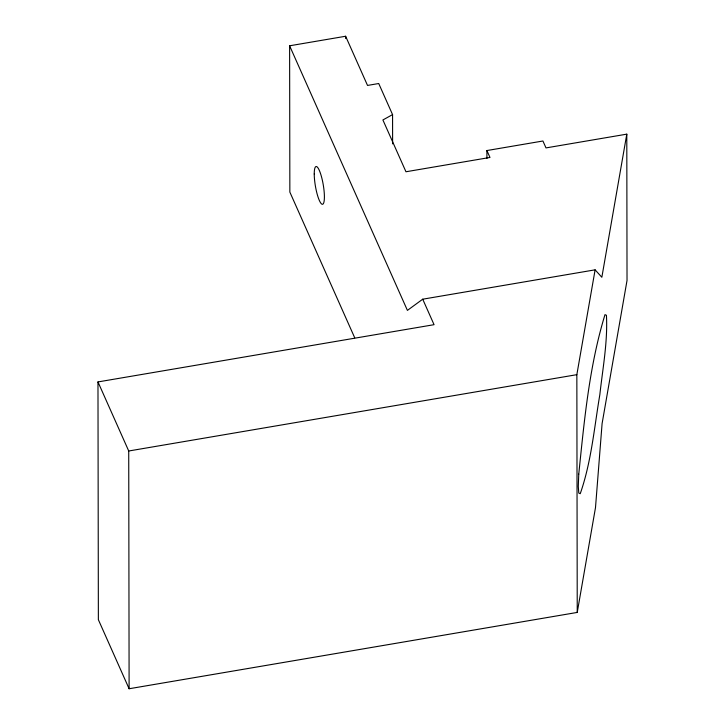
<?xml version="1.0" encoding="UTF-8"?>
<svg xmlns="http://www.w3.org/2000/svg" width="725" height="725" viewBox="0 0 725 725"><rect width="100%" height="100%" fill="white"/><g stroke="black" fill="none" stroke-linecap="round" stroke-linejoin="round"><path stroke-width="1.09" d="M422.72 299.198L434.058 324.682L97.975 381.93L98.364 619.685L129.113 688.75L577.236 612.426L576.846 374.671L595.107 269.836L422.72 299.198L407.414 310.391L289.61 45.793L345.626 36.25L367.521 85.432L378.722 83.52L392.569 114.613L392.615 143.876M486.919 158.422L486.91 150.546L542.925 141.003L545.998 147.909L626.79 134.152L601.85 277.267L595.107 269.836M577.236 612.426L595.497 507.591L602.094 423.581L627.025 280.466L626.79 134.152M392.569 114.613L382.9 119.96L405.964 171.762L489.982 157.452L486.91 150.546M97.975 381.93L128.724 450.995L576.846 374.671M354.706 337.759L289.855 192.098L289.61 45.793M345.626 36.25L345.626 38.497M128.724 450.995L129.113 688.75M578.758 474.15L578.278 486.421L578.786 493.082L580.236 493.689C591.364 461.907 594.219 427.795 599.829 394.726C602.72 368.363 607.822 341.856 606.435 315.257L604.985 314.65C589.244 366.197 584.278 420.672 578.758 474.15M314.242 174A19.167 3.978 80.3 0 0 321.873 204.16A19.167 3.978 80.3 0 0 321.827 178.024A19.167 3.978 80.3 0 0 314.242 174"/></g></svg>
